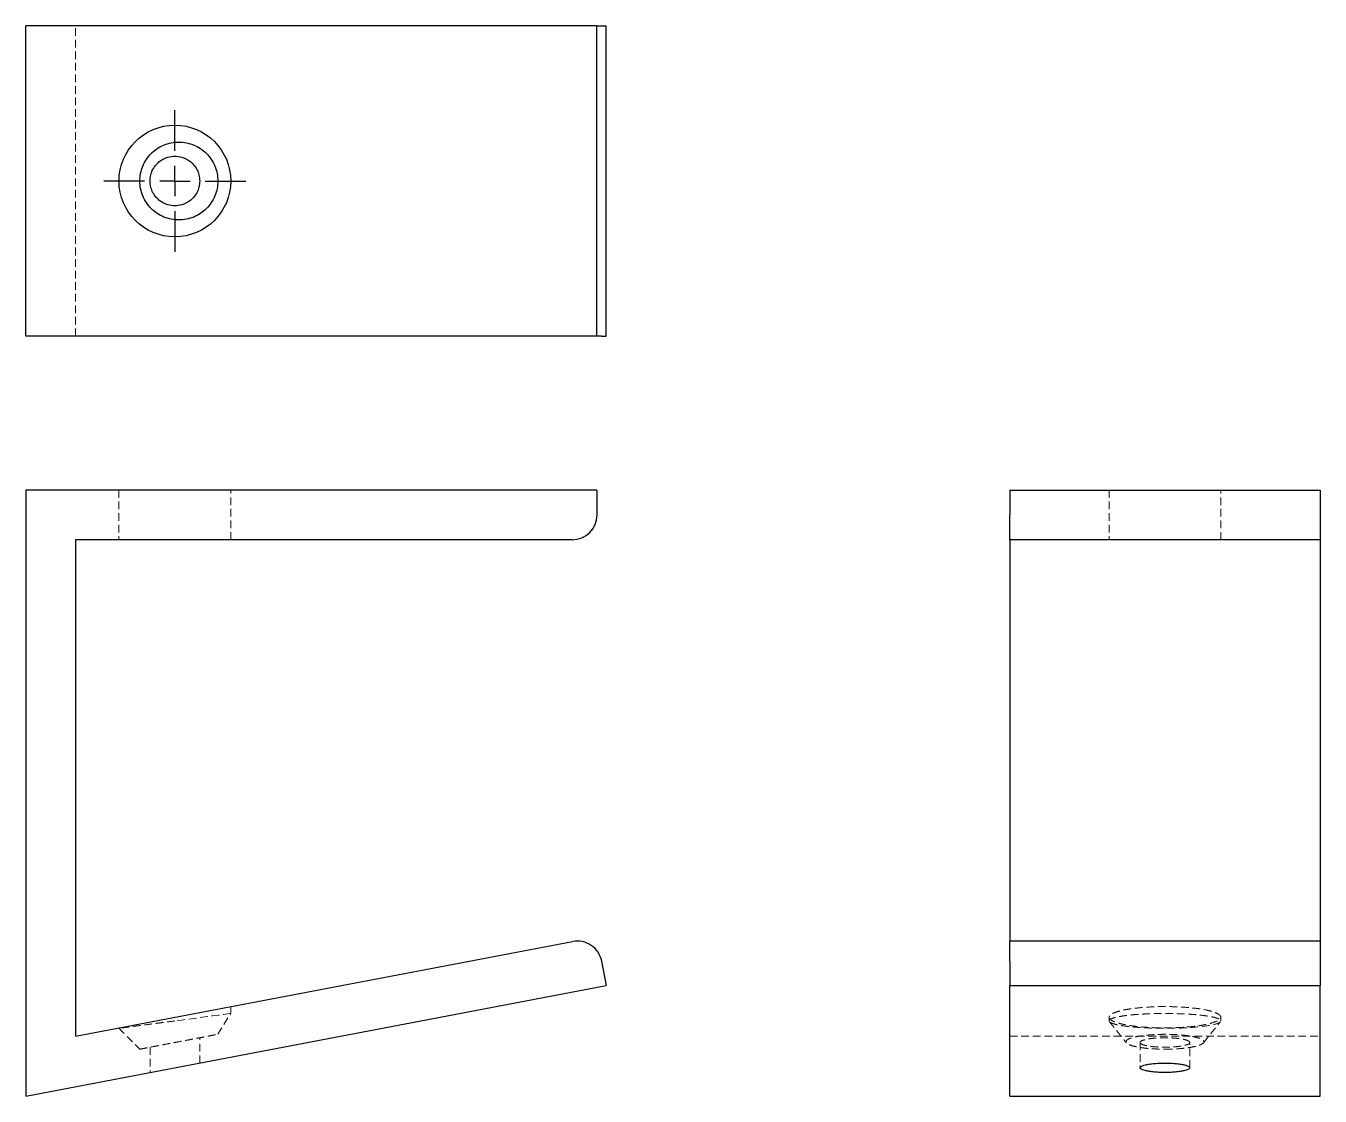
# Model space of a CAD drawing. Header units: millimetres. Extents: x 35 to 249, y 7 to 184.
import ezdxf

# ---------------------------------------------------------------- set-up
doc = ezdxf.new("R2010")
doc.units = ezdxf.units.MM
doc.linetypes.add('HIDDEN', pattern=[1.905, 1.27, -0.635])
doc.layers.add('10', color=7, linetype='Continuous')

# ---------------------------------------------------------------- blocks, each defined once
blk = doc.blocks.new('SW_CENTERMARKSYMBOL_0')
at = {"layer": '10', "color": 0}
for p, q in [((0, 5), (0, 11.71)), ((0, 0), (0, 2.5)), ((-5, 0), (-11.71, 0)), ((0, 0), (-2.5, 0)), ((0, 0), (0, -2.5)), ((0, 0), (2.5, 0)), ((5, 0), (11.71, 0)), ((0, -5), (0, -11.71))]:
    blk.add_line(p, q, dxfattribs=at)

msp = doc.modelspace()

# ---------------------------------------------------------------- linework, layer by layer
at = {"color": 7, "linetype": 'Continuous', "lineweight": 25}
for p, q in [((35.14, 132.4), (35.14, 183.6)), ((129.33, 183.6), (35.14, 183.6)), ((129.33, 132.4), (129.33, 183.6)), ((129.33, 183.6), (130.1, 183.6)), ((130.1, 183.6), (130.86, 183.6)), ((130.86, 132.4), (130.86, 183.6)), ((129.33, 132.4), (35.14, 132.4)), ((130.1, 132.4), (129.33, 132.4)), ((130.1, 132.4), (130.86, 132.4)), ((35.14, 107), (35.14, 7)), ((129.33, 107), (35.14, 107)), ((129.33, 107), (129.33, 102.9)), ((197.4, 107), (248.6, 107)), ((197.4, 107), (197.4, 102.9)), ((248.6, 107), (248.6, 102.9)), ((197.4, 98.81), (197.4, 102.9)), ((248.6, 102.9), (248.6, 98.81)), ((43.33, 98.81), (43.33, 16.9)), ((125.24, 98.81), (43.33, 98.81)), ((248.6, 98.81), (197.4, 98.81)), ((197.4, 98.81), (197.4, 32.59)), ((248.6, 98.81), (248.6, 32.59)), ((43.33, 16.9), (125.31, 32.51)), ((248.6, 32.59), (197.4, 32.59)), ((197.4, 29.26), (197.4, 32.59)), ((248.6, 32.59), (248.6, 29.26)), ((130.1, 29.26), (130.86, 25.23)), ((197.4, 29.26), (197.4, 25.23)), ((248.6, 29.26), (248.6, 25.23)), ((35.14, 7), (130.86, 25.23)), ((197.4, 7), (197.4, 25.23)), ((197.4, 25.23), (248.6, 25.23)), ((248.6, 7), (248.6, 25.23)), ((197.4, 7), (248.6, 7))]:
    msp.add_line(p, q, dxfattribs=at)
at = {"color": 7, "linetype": 'HIDDEN', "lineweight": 18}
for p, q in [((43.33, 132.4), (43.33, 183.6)), ((50.49, 107), (50.49, 98.81)), ((68.92, 98.81), (68.92, 107)), ((213.79, 107), (213.79, 98.81)), ((232.21, 98.81), (232.21, 107)), ((68.92, 20.64), (68.92, 21.77)), ((66.79, 17.2), (68.94, 20.66)), ((213.79, 20.02), (213.79, 19.41)), ((232.21, 19.41), (232.21, 20.02)), ((50.47, 18.21), (53.93, 14.75)), ((50.49, 18.26), (50.49, 18.19)), ((55.61, 15.07), (55.61, 10.9)), ((63.8, 12.46), (63.8, 16.63)), ((197.4, 16.9), (248.6, 16.9)), ((218.9, 15.85), (218.9, 11.68)), ((227.1, 11.68), (227.1, 15.85))]:
    msp.add_line(p, q, dxfattribs=at)
at = {"color": 7, "linetype": 'HIDDEN', "lineweight": 18, "flags": 128}
msp.add_lwpolyline([(68.92, 20.64), (68.8, 20.62), (68.41, 20.57), (67.8, 20.49), (66.94, 20.38), (65.9, 20.24), (64.66, 20.07), (63.31, 19.89), (61.82, 19.69), (60.78, 19.56), (59.71, 19.41)], dxfattribs=at)
at = {"color": 7, "linetype": 'Continuous', "lineweight": 25}
msp.add_circle((59.71, 158), 9.21, dxfattribs=at)
for centre, start, end in [((125.24, 102.9), 270, 0), ((126.08, 28.49), 10.7843, 100.7843)]:
    msp.add_arc(centre, 4.1, start, end, dxfattribs=at)
for points, knots in [([(53.93, 158), (53.93, 157.58), (53.98, 157.16), (54.14, 156.33), (54.26, 155.93), (54.58, 155.15), (54.78, 154.78), (55.25, 154.08), (55.52, 153.75), (56.11, 153.16), (56.44, 152.89), (57.14, 152.42), (57.51, 152.22), (58.29, 151.9), (58.7, 151.78), (59.52, 151.61), (59.94, 151.57), (60.78, 151.57), (61.21, 151.61), (62.03, 151.78), (62.44, 151.9), (63.21, 152.22), (63.59, 152.42), (64.29, 152.89), (64.61, 153.16), (65.21, 153.75), (65.48, 154.08), (65.94, 154.78), (66.14, 155.15), (66.47, 155.93), (66.59, 156.33), (66.75, 157.16), (66.79, 157.58), (66.79, 158), (66.79, 158.42), (66.75, 158.84), (66.59, 159.67), (66.47, 160.07), (66.14, 160.85), (65.94, 161.22), (65.48, 161.92), (65.21, 162.25), (64.61, 162.84), (64.29, 163.11), (63.59, 163.58), (63.21, 163.78), (62.44, 164.1), (62.03, 164.22), (61.21, 164.39), (60.78, 164.43), (59.94, 164.43), (59.52, 164.39), (58.7, 164.22), (58.29, 164.1), (57.51, 163.78), (57.14, 163.58), (56.44, 163.11), (56.11, 162.84), (55.52, 162.25), (55.25, 161.92), (54.78, 161.22), (54.58, 160.85), (54.26, 160.07), (54.14, 159.67), (53.98, 158.84), (53.93, 158.42), (53.93, 158)], [3.141593, 3.141593, 3.141593, 3.141593, 3.337942, 3.337942, 3.534292, 3.534292, 3.730641, 3.730641, 3.926991, 3.926991, 4.12334, 4.12334, 4.31969, 4.31969, 4.516039, 4.516039, 4.712389, 4.712389, 4.908739, 4.908739, 5.105088, 5.105088, 5.301438, 5.301438, 5.497787, 5.497787, 5.694137, 5.694137, 5.890486, 5.890486, 6.086836, 6.086836, 6.283185, 6.283185, 6.283185, 6.479535, 6.479535, 6.675884, 6.675884, 6.872234, 6.872234, 7.068583, 7.068583, 7.264933, 7.264933, 7.461283, 7.461283, 7.657632, 7.657632, 7.853982, 7.853982, 8.050331, 8.050331, 8.246681, 8.246681, 8.44303, 8.44303, 8.63938, 8.63938, 8.835729, 8.835729, 9.032079, 9.032079, 9.228428, 9.228428, 9.424778, 9.424778, 9.424778, 9.424778]), ([(59.71, 153.9), (59.37, 153.9), (58.98, 153.95), (58.14, 154.19), (57.69, 154.4), (57.03, 154.89), (56.82, 155.08), (56.43, 155.53), (56.25, 155.79), (55.94, 156.36), (55.82, 156.67), (55.66, 157.32), (55.61, 157.66), (55.61, 158.34), (55.66, 158.68), (55.82, 159.33), (55.94, 159.64), (56.25, 160.21), (56.43, 160.47), (56.82, 160.92), (57.03, 161.11), (57.69, 161.6), (58.14, 161.81), (58.98, 162.05), (59.37, 162.1), (59.71, 162.1)], [0, 0, 0, 0, 0.125, 0.125, 0.25, 0.25, 0.3125, 0.3125, 0.375, 0.375, 0.4375, 0.4375, 0.5, 0.5, 0.5625, 0.5625, 0.625, 0.625, 0.6875, 0.6875, 0.75, 0.75, 0.875, 0.875, 1, 1, 1, 1]), ([(59.71, 162.1), (60.05, 162.1), (60.44, 162.05), (61.27, 161.81), (61.73, 161.6), (62.38, 161.11), (62.6, 160.92), (62.99, 160.47), (63.17, 160.21), (63.47, 159.64), (63.6, 159.33), (63.76, 158.68), (63.8, 158.34), (63.8, 157.66), (63.76, 157.32), (63.6, 156.67), (63.47, 156.36), (63.17, 155.79), (62.99, 155.53), (62.6, 155.08), (62.38, 154.89), (61.73, 154.4), (61.27, 154.19), (60.44, 153.95), (60.05, 153.9), (59.71, 153.9)], [0, 0, 0, 0, 0.125, 0.125, 0.25, 0.25, 0.3125, 0.3125, 0.375, 0.375, 0.4375, 0.4375, 0.5, 0.5, 0.5625, 0.5625, 0.625, 0.625, 0.6875, 0.6875, 0.75, 0.75, 0.875, 0.875, 1, 1, 1, 1]), ([(218.9, 11.68), (218.9, 11.75), (218.95, 11.82), (219.19, 11.98), (219.4, 12.07), (219.89, 12.19), (220.08, 12.23), (220.53, 12.31), (220.79, 12.34), (221.36, 12.4), (221.67, 12.42), (222.32, 12.45), (222.66, 12.46), (223.34, 12.46), (223.68, 12.45), (224.33, 12.42), (224.64, 12.4), (225.21, 12.34), (225.47, 12.31), (225.92, 12.23), (226.11, 12.19), (226.6, 12.07), (226.81, 11.98), (227.05, 11.82), (227.1, 11.75), (227.1, 11.68)], [0, 0, 0, 0, 0.125, 0.125, 0.25, 0.25, 0.3125, 0.3125, 0.375, 0.375, 0.4375, 0.4375, 0.5, 0.5, 0.5625, 0.5625, 0.625, 0.625, 0.6875, 0.6875, 0.75, 0.75, 0.875, 0.875, 1, 1, 1, 1]), ([(227.1, 11.68), (227.1, 11.62), (227.05, 11.54), (226.81, 11.38), (226.6, 11.3), (226.11, 11.17), (225.92, 11.13), (225.47, 11.06), (225.21, 11.02), (224.64, 10.96), (224.33, 10.94), (223.68, 10.91), (223.34, 10.9), (222.66, 10.9), (222.32, 10.91), (221.67, 10.94), (221.36, 10.96), (220.79, 11.02), (220.53, 11.06), (220.08, 11.13), (219.89, 11.17), (219.4, 11.3), (219.19, 11.38), (218.95, 11.54), (218.9, 11.62), (218.9, 11.68)], [0, 0, 0, 0, 0.125, 0.125, 0.25, 0.25, 0.3125, 0.3125, 0.375, 0.375, 0.4375, 0.4375, 0.5, 0.5, 0.5625, 0.5625, 0.625, 0.625, 0.6875, 0.6875, 0.75, 0.75, 0.875, 0.875, 1, 1, 1, 1])]:
    msp.add_open_spline(points, degree=3, knots=knots, dxfattribs=at)
at = {"color": 7, "linetype": 'HIDDEN', "lineweight": 18}
for points, knots in [([(232.21, 20.02), (232.21, 20.09), (232.19, 20.17), (232.08, 20.33), (231.98, 20.42), (231.71, 20.6), (231.53, 20.69), (231.04, 20.88), (230.74, 20.98), (230, 21.17), (229.57, 21.26), (228.55, 21.43), (227.97, 21.5), (226.7, 21.63), (226, 21.68), (224.54, 21.76), (223.77, 21.77), (222.23, 21.77), (221.46, 21.76), (220, 21.68), (219.3, 21.63), (218.03, 21.5), (217.45, 21.43), (216.43, 21.26), (216, 21.17), (215.26, 20.98), (214.96, 20.88), (214.47, 20.69), (214.29, 20.6), (214.02, 20.42), (213.92, 20.33), (213.81, 20.17), (213.79, 20.09), (213.79, 20.02)], [0, 0, 0, 0, 0.0625, 0.0625, 0.125, 0.125, 0.1875, 0.1875, 0.25, 0.25, 0.3125, 0.3125, 0.375, 0.375, 0.4375, 0.4375, 0.5, 0.5, 0.5625, 0.5625, 0.625, 0.625, 0.6875, 0.6875, 0.75, 0.75, 0.8125, 0.8125, 0.875, 0.875, 0.9375, 0.9375, 1, 1, 1, 1]), ([(59.71, 19.41), (59.1, 19.33), (58.51, 19.26), (57.63, 19.14), (57.34, 19.1), (56.76, 19.02), (56.47, 18.98), (55.64, 18.87), (55.11, 18.8), (54.11, 18.67), (53.64, 18.61), (52.78, 18.49), (52.4, 18.44), (51.89, 18.38), (51.74, 18.36), (51.45, 18.32), (51.32, 18.3), (50.97, 18.25), (50.79, 18.23), (50.55, 18.2), (50.49, 18.19), (50.49, 18.19)], [0, 0, 0, 0, 0.125, 0.125, 0.1875, 0.1875, 0.25, 0.25, 0.375, 0.375, 0.5, 0.5, 0.625, 0.625, 0.6875, 0.6875, 0.75, 0.75, 0.875, 0.875, 1, 1, 1, 1]), ([(213.79, 19.41), (213.79, 19.33), (213.84, 19.26), (214.02, 19.14), (214.09, 19.1), (214.26, 19.02), (214.36, 18.99), (214.71, 18.87), (214.99, 18.8), (215.65, 18.67), (216.04, 18.61), (216.88, 18.5), (217.34, 18.44), (218.09, 18.38), (218.35, 18.36), (218.89, 18.32), (219.16, 18.3), (219.99, 18.25), (220.57, 18.23), (221.76, 18.2), (222.36, 18.19), (223.58, 18.19), (224.18, 18.2), (225.07, 18.22), (225.36, 18.23), (225.94, 18.25), (226.23, 18.27), (227.64, 18.34), (228.67, 18.44), (230.38, 18.66), (231.07, 18.8), (231.99, 19.1), (232.22, 19.26), (232.21, 19.5), (232.15, 19.58), (231.97, 19.7), (231.9, 19.74), (231.72, 19.81), (231.62, 19.85), (231.27, 19.96), (230.99, 20.03), (230.32, 20.16), (229.93, 20.23), (229.09, 20.34), (228.62, 20.39), (227.87, 20.46), (227.6, 20.48), (227.07, 20.51), (226.8, 20.53), (225.97, 20.58), (225.39, 20.6), (224.19, 20.63), (223.59, 20.64), (222.37, 20.64), (221.77, 20.63), (220.88, 20.61), (220.59, 20.6), (220.01, 20.57), (219.72, 20.56), (218.89, 20.51), (218.36, 20.48), (217.61, 20.41), (217.37, 20.38), (216.9, 20.33), (216.68, 20.31), (216.04, 20.22), (215.66, 20.16), (215.16, 20.06), (215.01, 20.03), (214.72, 19.95), (214.6, 19.92), (214.37, 19.85), (214.27, 19.81), (214.09, 19.73), (214.02, 19.69), (213.84, 19.57), (213.79, 19.5), (213.79, 19.41)], [0, 0, 0, 0, 0.03125, 0.03125, 0.046875, 0.046875, 0.0625, 0.0625, 0.09375, 0.09375, 0.125, 0.125, 0.15625, 0.15625, 0.171875, 0.171875, 0.1875, 0.1875, 0.21875, 0.21875, 0.25, 0.25, 0.28125, 0.28125, 0.296875, 0.296875, 0.3125, 0.3125, 0.375, 0.375, 0.4375, 0.4375, 0.5, 0.5, 0.53125, 0.53125, 0.546875, 0.546875, 0.5625, 0.5625, 0.59375, 0.59375, 0.625, 0.625, 0.65625, 0.65625, 0.671875, 0.671875, 0.6875, 0.6875, 0.71875, 0.71875, 0.75, 0.75, 0.78125, 0.78125, 0.796875, 0.796875, 0.8125, 0.8125, 0.84375, 0.84375, 0.859375, 0.859375, 0.875, 0.875, 0.90625, 0.90625, 0.921875, 0.921875, 0.9375, 0.9375, 0.953125, 0.953125, 0.96875, 0.96875, 1, 1, 1, 1]), ([(213.79, 20.02), (213.79, 19.95), (213.81, 19.87), (213.92, 19.7), (214.02, 19.62), (214.29, 19.44), (214.47, 19.34), (214.96, 19.16), (215.26, 19.06), (216, 18.87), (216.43, 18.78), (217.45, 18.61), (218.03, 18.53), (219.3, 18.41), (220, 18.35), (221.46, 18.28), (222.23, 18.26), (223.77, 18.26), (224.54, 18.28), (226, 18.35), (226.7, 18.41), (227.97, 18.53), (228.55, 18.61), (229.57, 18.78), (230, 18.87), (230.74, 19.06), (231.04, 19.16), (231.53, 19.34), (231.71, 19.44), (231.98, 19.62), (232.08, 19.7), (232.19, 19.87), (232.21, 19.95), (232.21, 20.02)], [0, 0, 0, 0, 0.0625, 0.0625, 0.125, 0.125, 0.1875, 0.1875, 0.25, 0.25, 0.3125, 0.3125, 0.375, 0.375, 0.4375, 0.4375, 0.5, 0.5, 0.5625, 0.5625, 0.625, 0.625, 0.6875, 0.6875, 0.75, 0.75, 0.8125, 0.8125, 0.875, 0.875, 0.9375, 0.9375, 1, 1, 1, 1]), ([(213.82, 19.3), (214.29, 18.72), (215.24, 17.54), (216.18, 16.37), (216.64, 15.79)], [0, 0, 0, 0, 0.4992792, 1, 1, 1, 1]), ([(229.36, 15.79), (229.82, 16.37), (230.76, 17.54), (231.71, 18.72), (232.18, 19.3)], [0, 0, 0, 0, 0.5007208, 1, 1, 1, 1]), ([(53.93, 14.75), (53.93, 14.75), (53.98, 14.76), (54.14, 14.79), (54.26, 14.81), (54.58, 14.87), (54.78, 14.91), (55.25, 15), (55.52, 15.05), (56.11, 15.17), (56.44, 15.23), (57.14, 15.36), (57.51, 15.43), (58.29, 15.58), (58.7, 15.66), (59.52, 15.81), (59.94, 15.89), (60.78, 16.05), (61.21, 16.13), (62.03, 16.29), (62.44, 16.37), (63.21, 16.52), (63.59, 16.59), (64.29, 16.72), (64.61, 16.78), (65.21, 16.9), (65.48, 16.95), (65.94, 17.04), (66.14, 17.08), (66.47, 17.14), (66.59, 17.16), (66.75, 17.19), (66.79, 17.2), (66.79, 17.2)], [3.141593, 3.141593, 3.141593, 3.141593, 3.337942, 3.337942, 3.534292, 3.534292, 3.730641, 3.730641, 3.926991, 3.926991, 4.12334, 4.12334, 4.31969, 4.31969, 4.516039, 4.516039, 4.712389, 4.712389, 4.908739, 4.908739, 5.105088, 5.105088, 5.301438, 5.301438, 5.497787, 5.497787, 5.694137, 5.694137, 5.890486, 5.890486, 6.086836, 6.086836, 6.283185, 6.283185, 6.283185, 6.283185]), ([(223, 14.75), (222.58, 14.75), (222.16, 14.76), (221.33, 14.79), (220.93, 14.81), (220.15, 14.87), (219.78, 14.91), (219.08, 15), (218.75, 15.05), (218.16, 15.17), (217.89, 15.23), (217.42, 15.36), (217.22, 15.43), (216.9, 15.58), (216.78, 15.66), (216.61, 15.81), (216.57, 15.89), (216.57, 16.05), (216.61, 16.13), (216.78, 16.29), (216.9, 16.37), (217.22, 16.52), (217.42, 16.59), (217.89, 16.72), (218.16, 16.78), (218.75, 16.9), (219.08, 16.95), (219.78, 17.04), (220.15, 17.08), (220.93, 17.14), (221.33, 17.16), (222.16, 17.19), (222.58, 17.2), (223, 17.2), (223.42, 17.2), (223.84, 17.19), (224.67, 17.16), (225.07, 17.14), (225.85, 17.08), (226.22, 17.04), (226.92, 16.95), (227.25, 16.9), (227.84, 16.78), (228.11, 16.72), (228.58, 16.59), (228.78, 16.52), (229.1, 16.37), (229.22, 16.29), (229.39, 16.13), (229.43, 16.05), (229.43, 15.89), (229.39, 15.81), (229.22, 15.66), (229.1, 15.58), (228.78, 15.43), (228.58, 15.36), (228.11, 15.23), (227.84, 15.17), (227.25, 15.05), (226.92, 15), (226.22, 14.91), (225.85, 14.87), (225.07, 14.81), (224.67, 14.79), (223.84, 14.76), (223.42, 14.75), (223, 14.75)], [3.141593, 3.141593, 3.141593, 3.141593, 3.337942, 3.337942, 3.534292, 3.534292, 3.730641, 3.730641, 3.926991, 3.926991, 4.12334, 4.12334, 4.31969, 4.31969, 4.516039, 4.516039, 4.712389, 4.712389, 4.908739, 4.908739, 5.105088, 5.105088, 5.301438, 5.301438, 5.497787, 5.497787, 5.694137, 5.694137, 5.890486, 5.890486, 6.086836, 6.086836, 6.283185, 6.283185, 6.283185, 6.479535, 6.479535, 6.675884, 6.675884, 6.872234, 6.872234, 7.068583, 7.068583, 7.264933, 7.264933, 7.461283, 7.461283, 7.657632, 7.657632, 7.853982, 7.853982, 8.050331, 8.050331, 8.246681, 8.246681, 8.44303, 8.44303, 8.63938, 8.63938, 8.835729, 8.835729, 9.032079, 9.032079, 9.228428, 9.228428, 9.424778, 9.424778, 9.424778, 9.424778]), ([(227.1, 15.85), (227.1, 15.91), (227.05, 15.99), (226.81, 16.15), (226.6, 16.23), (226.11, 16.36), (225.92, 16.4), (225.47, 16.47), (225.21, 16.51), (224.64, 16.57), (224.33, 16.59), (223.68, 16.62), (223.34, 16.63), (222.66, 16.63), (222.32, 16.62), (221.67, 16.59), (221.36, 16.57), (220.79, 16.51), (220.53, 16.47), (220.08, 16.4), (219.89, 16.36), (219.4, 16.23), (219.19, 16.15), (218.95, 15.99), (218.9, 15.91), (218.9, 15.85)], [0, 0, 0, 0, 0.125, 0.125, 0.25, 0.25, 0.3125, 0.3125, 0.375, 0.375, 0.4375, 0.4375, 0.5, 0.5, 0.5625, 0.5625, 0.625, 0.625, 0.6875, 0.6875, 0.75, 0.75, 0.875, 0.875, 1, 1, 1, 1]), ([(218.9, 15.85), (218.9, 15.78), (218.95, 15.71), (219.19, 15.55), (219.4, 15.46), (219.89, 15.34), (220.08, 15.3), (220.53, 15.22), (220.79, 15.19), (221.36, 15.13), (221.67, 15.11), (222.32, 15.08), (222.66, 15.07), (223.34, 15.07), (223.68, 15.08), (224.33, 15.11), (224.64, 15.13), (225.21, 15.19), (225.47, 15.22), (225.92, 15.3), (226.11, 15.34), (226.6, 15.46), (226.81, 15.55), (227.05, 15.71), (227.1, 15.78), (227.1, 15.85)], [0, 0, 0, 0, 0.125, 0.125, 0.25, 0.25, 0.3125, 0.3125, 0.375, 0.375, 0.4375, 0.4375, 0.5, 0.5, 0.5625, 0.5625, 0.625, 0.625, 0.6875, 0.6875, 0.75, 0.75, 0.875, 0.875, 1, 1, 1, 1])]:
    msp.add_open_spline(points, degree=3, knots=knots, dxfattribs=at)

# ---------------------------------------------------------------- block references
at = {"layer": '10'}
msp.add_blockref('SW_CENTERMARKSYMBOL_0', (59.71, 158), dxfattribs=at)

doc.saveas('drawing.dxf')
